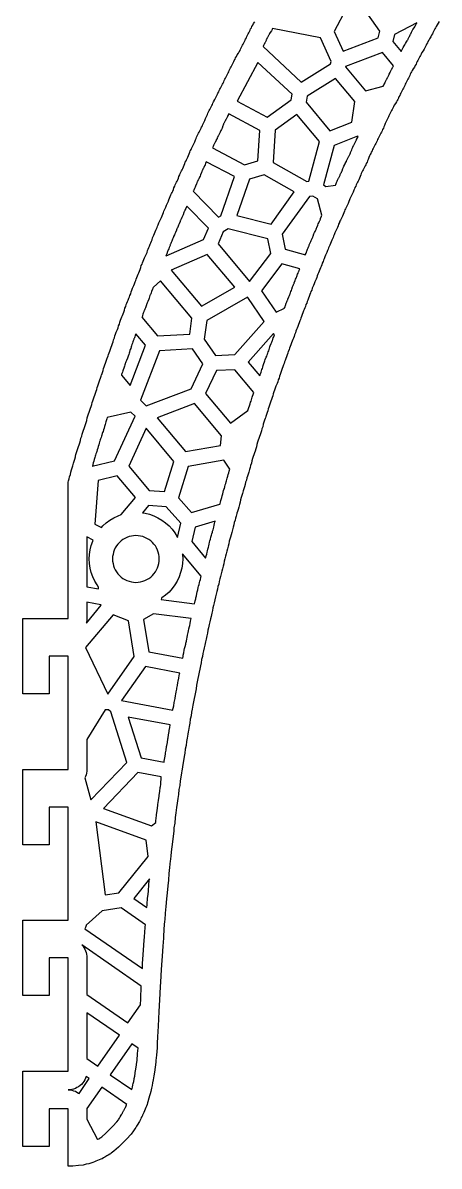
# Model space of a CAD drawing. Header units: millimetres. Extents: x -12 to 3175, y -37 to 611.
# Drawn here: x 1867.5 to 1977.9, y -15.2 to 288 of the extents above; entities that cross this region are included whole.
import ezdxf

# ---------------------------------------------------------------- set-up
doc = ezdxf.new("R2010")
doc.units = ezdxf.units.MM
doc.layers.add('default', color=7, linetype='Continuous')

msp = doc.modelspace()

# ---------------------------------------------------------------- linework, layer by layer
at = {"layer": 'default'}
for points in [[(1953.35, 291.86), (1950.06, 285.65), (1952.48, 280.41), (1961.81, 283.97), (1962.21, 285.76), (1957.51, 292.41), (1953.35, 291.86)], [(1977.93, 288.31), (1977.71, 287.91), (1977.38, 287.43), (1977.16, 287.02), (1976.96, 286.67), (1976.81, 286.33), (1976.62, 286), (1976.48, 285.7), (1976.47, 285.67), (1976.29, 285.33), (1976.14, 285), (1975.93, 284.65), (1975.71, 284.24), (1975.38, 283.76), (1975.16, 283.35), (1974.96, 283), (1974.81, 282.67), (1974.62, 282.33), (1974.47, 282), (1974.29, 281.67), (1974.14, 281.33), (1973.93, 280.98), (1973.71, 280.57), (1973.38, 280.09), (1973.16, 279.69), (1972.96, 279.34), (1972.81, 279), (1972.62, 278.67), (1972.47, 278.33), (1972.29, 278), (1972.14, 277.67), (1971.95, 277.33), (1971.8, 277), (1971.6, 276.65), (1971.38, 276.24), (1971.05, 275.76), (1970.82, 275.35), (1970.62, 275), (1970.47, 274.67), (1970.29, 274.33), (1970.14, 274), (1969.95, 273.67), (1969.81, 273.33), (1969.62, 273), (1969.47, 272.67), (1969.29, 272.33), (1969.14, 272), (1968.95, 271.67), (1968.81, 271.33), (1968.62, 271), (1968.47, 270.67), (1968.29, 270.33), (1968.14, 270), (1967.95, 269.67), (1967.81, 269.33), (1967.62, 269), (1967.47, 268.67), (1967.29, 268.33), (1967.17, 268.07), (1967.14, 268), (1966.95, 267.67), (1966.8, 267.33), (1966.6, 266.98), (1966.38, 266.57), (1966.05, 266.09), (1965.82, 265.69), (1965.62, 265.34), (1965.47, 265), (1965.29, 264.67), (1965.14, 264.33), (1964.95, 264), (1964.81, 263.67), (1964.62, 263.33), (1964.47, 263), (1964.29, 262.67), (1964.14, 262.33), (1963.95, 262), (1963.81, 261.65), (1963.62, 261.24), (1963.47, 260.76), (1963.29, 260.35), (1963.14, 260), (1962.95, 259.67), (1962.81, 259.33), (1962.62, 259), (1962.47, 258.67), (1962.29, 258.33), (1962.14, 258), (1961.95, 257.67), (1961.81, 257.33), (1961.62, 257), (1961.47, 256.67), (1961.29, 256.33), (1961.14, 256), (1960.95, 255.67), (1960.81, 255.33), (1960.62, 255), (1960.53, 254.8), (1960.47, 254.67), (1960.29, 254.33), (1960.14, 254), (1959.95, 253.67), (1959.81, 253.33), (1959.62, 253), (1959.47, 252.65), (1959.29, 252.24), (1959.14, 251.76), (1958.95, 251.35), (1958.81, 251), (1958.62, 250.67), (1958.47, 250.33), (1958.29, 250), (1958.14, 249.67), (1957.95, 249.33), (1957.81, 249), (1957.62, 248.67), (1957.47, 248.33), (1957.29, 248), (1957.14, 247.65), (1956.95, 247.24), (1956.81, 246.76), (1956.62, 246.35), (1956.47, 246), (1956.29, 245.67), (1956.14, 245.33), (1955.95, 245), (1955.81, 244.67), (1955.62, 244.33), (1955.47, 243.98), (1955.29, 243.57), (1955.14, 243.09), (1954.95, 242.69), (1954.81, 242.34), (1954.62, 242), (1954.47, 241.67), (1954.29, 241.33), (1954.27, 241.29), (1954.14, 240.98), (1953.95, 240.57), (1953.81, 240.09), (1953.62, 239.69), (1953.47, 239.34), (1953.29, 239), (1953.14, 238.67), (1952.95, 238.33), (1952.81, 237.98), (1952.62, 237.57), (1952.47, 237.09), (1952.29, 236.69), (1952.14, 236.34), (1951.95, 236), (1951.81, 235.67), (1951.62, 235.33), (1951.52, 235.1), (1951.47, 234.98), (1951.29, 234.57), (1951.14, 234.09), (1950.95, 233.69), (1950.81, 233.34), (1950.62, 233), (1950.47, 232.65), (1950.29, 232.24), (1950.14, 231.76), (1949.95, 231.35), (1949.81, 231), (1949.62, 230.66), (1949.47, 230.31), (1949.29, 229.91), (1949.14, 229.43), (1948.95, 229.02), (1948.81, 228.67), (1948.62, 228.33), (1948.47, 227.98), (1948.29, 227.57), (1948.14, 227.09), (1947.95, 226.68), (1947.81, 226.32), (1947.62, 225.91), (1947.47, 225.42), (1947.29, 225.02), (1947.14, 224.65), (1946.95, 224.24), (1946.81, 223.76), (1946.62, 223.35), (1946.47, 222.98), (1946.29, 222.58), (1946.14, 222.09), (1945.95, 221.68), (1945.81, 221.32), (1945.62, 220.91), (1945.47, 220.42), (1945.29, 220.02), (1945.14, 219.65), (1944.95, 219.24), (1944.81, 218.76), (1944.62, 218.35), (1944.47, 217.98), (1944.29, 217.58), (1944.14, 217.09), (1943.95, 216.68), (1943.81, 216.32), (1943.62, 215.91), (1943.48, 215.42), (1943.47, 215.41), (1943.29, 214.93), (1943.14, 214.43), (1942.95, 214.02), (1942.81, 213.65), (1942.62, 213.24), (1942.47, 212.76), (1942.29, 212.35), (1942.14, 211.98), (1941.95, 211.57), (1941.81, 211.07), (1941.62, 210.59), (1941.47, 210.09), (1941.29, 209.68), (1941.14, 209.32), (1940.95, 208.91), (1940.81, 208.41), (1940.62, 207.93), (1940.47, 207.43), (1940.29, 207.02), (1940.14, 206.65), (1939.95, 206.24), (1939.81, 205.74), (1939.62, 205.26), (1939.47, 204.76), (1939.29, 204.35), (1939.14, 203.98), (1938.95, 203.57), (1938.81, 203.07), (1938.62, 202.59), (1938.47, 202.09), (1938.29, 201.68), (1938.14, 201.32), (1937.95, 200.91), (1937.94, 200.86), (1937.81, 200.4), (1937.62, 199.93), (1937.47, 199.41), (1937.29, 198.93), (1937.14, 198.43), (1936.95, 198.02), (1936.81, 197.65), (1936.62, 197.24), (1936.47, 196.74), (1936.29, 196.26), (1936.14, 195.74), (1935.95, 195.26), (1935.81, 194.74), (1935.62, 194.26), (1935.47, 193.74), (1935.29, 193.26), (1935.14, 192.76), (1934.95, 192.35), (1934.95, 192.34), (1934.95, 192.34), (1934.81, 191.98), (1934.62, 191.57), (1934.47, 191.07), (1934.29, 190.59), (1934.14, 190.07), (1933.95, 189.59), (1933.81, 189.07), (1933.62, 188.59), (1933.47, 188.07), (1933.29, 187.59), (1933.14, 187.07), (1932.95, 186.59), (1932.81, 186.07), (1932.62, 185.59), (1932.47, 185.07), (1932.29, 184.59), (1932.14, 184.07), (1931.95, 183.59), (1931.85, 183.23), (1931.81, 183.07), (1931.62, 182.59), (1931.47, 182.05), (1931.29, 181.5), (1931.14, 180.83), (1930.95, 180.28), (1930.81, 179.74), (1930.62, 179.26), (1930.47, 178.74), (1930.29, 178.26), (1930.14, 177.74), (1929.95, 177.26), (1929.81, 176.72), (1929.62, 176.17), (1929.47, 175.5), (1929.29, 174.95), (1929.14, 174.41), (1928.95, 173.93), (1928.81, 173.41), (1928.62, 172.92), (1928.47, 172.39), (1928.29, 171.83), (1928.14, 171.17), (1927.95, 170.61), (1927.81, 170.06), (1927.62, 169.5), (1927.47, 168.83), (1927.29, 168.28), (1927.14, 167.74), (1926.95, 167.26), (1926.81, 166.72), (1926.62, 166.17), (1926.47, 165.5), (1926.29, 164.94), (1926.14, 164.39), (1925.95, 163.83), (1925.81, 163.17), (1925.62, 162.61), (1925.47, 162.06), (1925.29, 161.5), (1925.14, 160.81), (1924.95, 160.19), (1924.81, 159.5), (1924.62, 158.94), (1924.47, 158.39), (1924.32, 157.93), (1924.29, 157.83), (1924.14, 157.17), (1923.95, 156.61), (1923.81, 156.06), (1923.62, 155.5), (1923.47, 154.81), (1923.29, 154.18), (1923.14, 153.48), (1922.95, 152.85), (1922.81, 152.17), (1922.62, 151.61), (1922.47, 151.06), (1922.29, 150.5), (1922.14, 149.81), (1921.95, 149.18), (1921.81, 148.48), (1921.62, 147.85), (1921.47, 147.15), (1921.29, 146.52), (1921.14, 145.82), (1920.95, 145.18), (1920.81, 144.48), (1920.62, 143.85), (1920.47, 143.15), (1920.29, 142.52), (1920.14, 141.82), (1919.95, 141.18), (1919.81, 140.48), (1919.62, 139.85), (1919.47, 139.15), (1919.29, 138.52), (1919.14, 137.82), (1918.95, 137.18), (1918.81, 136.46), (1918.62, 135.76), (1918.47, 134.91), (1918.29, 134.2), (1918.14, 133.48), (1917.95, 132.85), (1917.81, 132.13), (1917.62, 131.43), (1917.47, 130.57), (1917.29, 129.87), (1917.14, 129.13), (1916.95, 128.43), (1916.81, 127.57), (1916.62, 126.87), (1916.47, 126.13), (1916.29, 125.42), (1916.14, 124.55), (1915.95, 123.78), (1915.81, 122.91), (1915.62, 122.2), (1915.47, 121.46), (1915.29, 120.76), (1915.14, 119.89), (1914.95, 119.11), (1914.81, 118.22), (1914.62, 117.44), (1914.47, 116.56), (1914.29, 115.78), (1914.14, 114.89), (1913.95, 114.11), (1913.81, 113.2), (1913.62, 112.35), (1913.47, 111.31), (1913.29, 110.46), (1913.14, 109.56), (1912.95, 108.77), (1912.81, 107.87), (1912.62, 107.02), (1912.47, 105.98), (1912.29, 105.13), (1912.14, 104.21), (1912, 103.57), (1911.95, 103.35), (1911.81, 102.29), (1911.62, 101.37), (1911.47, 100.3), (1911.4, 99.93), (1911.29, 99.37), (1911.14, 98.3), (1910.95, 97.37), (1910.81, 96.3), (1910.62, 95.37), (1910.47, 94.3), (1910.29, 93.37), (1910.14, 92.28), (1909.95, 91.28), (1909.81, 90.06), (1909.72, 89.57), (1909.62, 89.05), (1909.47, 87.95), (1909.29, 86.94), (1909.14, 85.7), (1908.95, 84.63), (1908.81, 83.37), (1908.62, 82.29), (1908.47, 81.02), (1908.29, 79.87), (1908.14, 78.44), (1907.95, 77.22), (1907.81, 75.76), (1907.62, 74.46), (1907.55, 73.67), (1907.47, 72.87), (1907.29, 71.57), (1907.14, 70.1), (1906.95, 68.79), (1906.81, 67.16), (1906.67, 66.1), (1906.62, 65.72), (1906.47, 63.93), (1906.29, 62.4), (1906.14, 60.59), (1905.95, 59.07), (1905.81, 57.24), (1905.62, 55.64), (1905.47, 53.65), (1905.29, 51.9), (1905.17, 50.11), (1905.14, 49.7), (1904.95, 47.73), (1904.82, 45.48), (1904.81, 45.22), (1904.62, 43.1), (1904.47, 40.5), (1904.29, 38.15), (1904.15, 35.41), (1904.14, 35.07), (1903.95, 32.35), (1903.81, 28.87), (1903.62, 25.8), (1903.47, 21.93), (1903.29, 19.09), (1903.2, 17.41), (1903.14, 16.18), (1902.95, 14.2), (1902.84, 12.79), (1902.81, 12.34), (1902.62, 11.03), (1902.47, 9.73), (1902.29, 8.73), (1902.14, 7.67), (1901.95, 6.89), (1901.81, 6.13), (1901.62, 5.43), (1901.47, 4.59), (1901.29, 3.96), (1901.14, 3.39), (1900.95, 2.83), (1900.81, 2.17), (1900.77, 2.06), (1900.77, 2.06), (1900.62, 1.61), (1900.47, 1.1), (1900.29, 0.68), (1900.14, 0.32), (1899.95, -0.09), (1899.81, -0.57), (1899.62, -0.98), (1899.47, -1.33), (1899.29, -1.67), (1899.25, -1.75), (1899.25, -1.75), (1899.14, -2), (1898.95, -2.33), (1898.81, -2.67), (1898.62, -3), (1898.47, -3.34), (1898.27, -3.69), (1898.05, -4.09), (1897.71, -4.58), (1897.49, -4.99), (1897.25, -5.37), (1896.92, -5.88), (1896.23, -6.72), (1895.05, -8.04), (1892.95, -10.15), (1891.69, -11.26), (1891, -11.8), (1890.8, -11.92), (1890.57, -12.05), (1890.2, -12.28), (1889.79, -12.5), (1889.3, -12.83), (1888.9, -13.05), (1888.55, -13.26), (1888.19, -13.41), (1887.79, -13.59), (1887.3, -13.74), (1886.9, -13.93), (1886.53, -14.07), (1886.12, -14.26), (1885.6, -14.41), (1885.04, -14.59), (1884.32, -14.74), (1883.52, -14.93), (1882.33, -15.07), (1880.76, -15.22), (1879.55, -15.22), (1879.55, -3.33), (1879.55, 0), (1874.55, 0), (1874.55, -2.1), (1874.55, -3.2), (1874.55, -9.66), (1874.55, -10), (1874.28, -10), (1869.19, -10), (1867.55, -10), (1867.55, 0), (1867.55, 0.67), (1867.55, 4.97), (1867.55, 10), (1874.55, 10), (1879.55, 10), (1879.55, 11.9), (1879.55, 16.76), (1879.55, 28.93), (1879.55, 33.79), (1879.55, 40), (1874.55, 40), (1874.55, 37.26), (1874.55, 32.39), (1874.55, 30), (1868.35, 30), (1867.55, 30), (1867.55, 40), (1867.55, 42.91), (1867.55, 50), (1872.12, 50), (1874.55, 50), (1876.15, 50), (1879.55, 50), (1879.55, 75.34), (1879.55, 79.5), (1879.55, 80), (1874.55, 80), (1874.55, 79.01), (1874.55, 72.73), (1874.55, 70), (1873.56, 70), (1867.55, 70)], [(1867.55, 70), (1867.55, 73.16), (1867.55, 80), (1867.55, 80.35), (1867.55, 86.01), (1867.55, 90), (1874.55, 90), (1879.23, 90), (1879.55, 90), (1879.55, 97.43), (1879.55, 106.79), (1879.55, 110.86), (1879.55, 120), (1874.55, 120), (1874.55, 111.79), (1874.55, 110), (1867.55, 110), (1867.55, 110.53), (1867.55, 119.91), (1867.55, 120), (1867.55, 130), (1867.74, 130), (1874.55, 130), (1879.55, 130), (1879.55, 135.27), (1879.55, 139.34), (1879.55, 150.81), (1879.55, 154.89), (1879.55, 166.17), (1879.62, 166.5), (1879.81, 167.06), (1879.95, 167.61), (1880.14, 168.17), (1880.29, 168.83), (1880.47, 169.39), (1880.62, 169.94), (1880.81, 170.5), (1880.95, 171.17), (1881.14, 171.72), (1881.29, 172.28), (1881.47, 172.83), (1881.51, 173.01), (1881.51, 173.01), (1881.62, 173.5), (1881.81, 174.05), (1881.95, 174.59), (1882.14, 175.07), (1882.29, 175.59), (1882.47, 176.08), (1882.62, 176.61), (1882.81, 177.17), (1882.95, 177.83), (1883.14, 178.39), (1883.29, 178.92), (1883.47, 179.41), (1883.62, 179.93), (1883.81, 180.41), (1883.95, 180.93), (1884.14, 181.41), (1884.29, 181.95), (1884.3, 181.99), (1884.3, 181.99), (1884.47, 182.5), (1884.62, 183.17), (1884.81, 183.72), (1884.95, 184.26), (1885.14, 184.74), (1885.29, 185.26), (1885.47, 185.74), (1885.62, 186.26), (1885.81, 186.74), (1885.95, 187.26), (1886.14, 187.74), (1886.29, 188.26), (1886.47, 188.74), (1886.62, 189.26), (1886.81, 189.74), (1886.95, 190.26), (1887.14, 190.74), (1887.29, 191.26), (1887.47, 191.74), (1887.62, 192.26), (1887.81, 192.74), (1887.95, 193.26), (1888.14, 193.74), (1888.29, 194.26), (1888.42, 194.6), (1888.47, 194.74), (1888.62, 195.26), (1888.81, 195.74), (1888.95, 196.26), (1889.14, 196.74), (1889.29, 197.26), (1889.47, 197.74), (1889.62, 198.26), (1889.81, 198.74), (1889.9, 199.06), (1889.9, 199.06), (1889.95, 199.24), (1890.14, 199.65), (1890.29, 200.02), (1890.47, 200.43), (1890.62, 200.93), (1890.81, 201.41), (1890.95, 201.93), (1891.14, 202.41), (1891.29, 202.93), (1891.47, 203.41), (1891.62, 203.93), (1891.81, 204.41), (1891.95, 204.93), (1892.14, 205.4), (1892.29, 205.91), (1892.47, 206.32), (1892.62, 206.68), (1892.81, 207.09), (1892.95, 207.6), (1893.14, 208.07), (1893.29, 208.59), (1893.47, 209.07), (1893.62, 209.57), (1893.8, 209.98), (1893.8, 209.98), (1893.81, 209.98), (1893.95, 210.35), (1894.14, 210.76), (1894.29, 211.26), (1894.47, 211.74), (1894.62, 212.26), (1894.81, 212.74), (1894.95, 213.24), (1895.14, 213.65), (1895.29, 214.02), (1895.47, 214.42), (1895.62, 214.91), (1895.81, 215.32), (1895.95, 215.68), (1896.14, 216.09), (1896.29, 216.59), (1896.47, 217.07), (1896.62, 217.57), (1896.81, 217.98), (1896.95, 218.35), (1897.14, 218.76), (1897.29, 219.24), (1897.47, 219.65), (1897.62, 220.02), (1897.81, 220.42), (1897.95, 220.91), (1898.14, 221.32), (1898.29, 221.68), (1898.47, 222.09), (1898.62, 222.59), (1898.81, 223.07), (1898.95, 223.57), (1899.14, 223.98), (1899.29, 224.35), (1899.47, 224.76), (1899.62, 225.24), (1899.81, 225.65), (1899.95, 226), (1900.14, 226.34), (1900.29, 226.69), (1900.47, 227.09), (1900.62, 227.58), (1900.81, 227.98), (1900.95, 228.35), (1901.14, 228.76), (1901.29, 229.24), (1901.47, 229.65), (1901.62, 230.02), (1901.81, 230.42), (1901.95, 230.91), (1902.14, 231.32), (1902.29, 231.68), (1902.47, 232.09), (1902.62, 232.57), (1902.81, 232.98), (1902.95, 233.33), (1903.14, 233.67), (1903.29, 234.02), (1903.47, 234.43), (1903.62, 234.91), (1903.81, 235.31), (1903.95, 235.66), (1904.14, 236), (1904.29, 236.35), (1904.47, 236.76), (1904.62, 237.24), (1904.81, 237.65), (1904.95, 238), (1905.14, 238.34), (1905.29, 238.69), (1905.47, 239.09), (1905.62, 239.57), (1905.81, 239.98), (1905.95, 240.33), (1906.14, 240.67), (1906.16, 240.73), (1906.29, 241.02), (1906.47, 241.43), (1906.62, 241.91), (1906.81, 242.31), (1906.95, 242.66), (1907.14, 243), (1907.29, 243.35), (1907.47, 243.76), (1907.62, 244.24), (1907.81, 244.65), (1907.95, 245), (1908.14, 245.33), (1908.14, 245.33), (1908.14, 245.33), (1908.29, 245.67), (1908.47, 246), (1908.62, 246.35), (1908.81, 246.76), (1908.95, 247.24), (1909.14, 247.65), (1909.29, 248), (1909.47, 248.33), (1909.62, 248.67), (1909.81, 249), (1909.95, 249.35), (1910.14, 249.76), (1910.29, 250.24), (1910.47, 250.65), (1910.62, 251), (1910.81, 251.33), (1910.95, 251.67), (1911.14, 252), (1911.29, 252.35), (1911.47, 252.76), (1911.62, 253.24), (1911.81, 253.65), (1911.95, 254), (1912.01, 254.09), (1912.01, 254.09), (1912.14, 254.33), (1912.29, 254.67), (1912.47, 255), (1912.62, 255.33), (1912.81, 255.67), (1912.95, 256.02), (1913.14, 256.43), (1913.29, 256.91), (1913.47, 257.31), (1913.62, 257.66), (1913.81, 258), (1913.95, 258.33), (1914.14, 258.67), (1914.29, 259), (1914.47, 259.33), (1914.62, 259.67), (1914.81, 260), (1914.95, 260.33), (1915.14, 260.67), (1915.29, 261), (1915.47, 261.34), (1915.62, 261.69), (1915.81, 262.09), (1915.95, 262.57), (1916.14, 262.98), (1916.29, 263.33), (1916.47, 263.67), (1916.62, 264), (1916.81, 264.33), (1916.95, 264.67), (1917.14, 265), (1917.29, 265.33), (1917.47, 265.67), (1917.62, 266), (1917.81, 266.33), (1917.95, 266.67), (1918.14, 267), (1918.25, 267.26), (1918.25, 267.26), (1918.29, 267.33), (1918.47, 267.67), (1918.62, 268), (1918.81, 268.33), (1918.95, 268.67), (1919.14, 269), (1919.29, 269.33), (1919.47, 269.67), (1919.62, 270), (1919.81, 270.33), (1919.95, 270.67), (1920.14, 271), (1920.29, 271.33), (1920.47, 271.67), (1920.62, 272), (1920.81, 272.33), (1920.95, 272.67), (1921.14, 273), (1921.29, 273.33), (1921.47, 273.67), (1921.62, 274), (1921.81, 274.33), (1921.95, 274.67), (1922.14, 275), (1922.29, 275.33), (1922.47, 275.67), (1922.62, 276), (1922.81, 276.33), (1922.95, 276.67), (1923.14, 277), (1923.29, 277.33), (1923.47, 277.67), (1923.62, 278), (1923.81, 278.33), (1923.96, 278.67), (1924.16, 279.02), (1924.38, 279.43), (1924.71, 279.91), (1924.93, 280.31), (1925.14, 280.66), (1925.29, 281), (1925.47, 281.33), (1925.62, 281.67), (1925.81, 282), (1925.95, 282.33), (1926.14, 282.67), (1926.29, 283), (1926.39, 283.18), (1926.47, 283.33), (1926.62, 283.67), (1926.81, 284), (1926.95, 284.33), (1927.14, 284.67), (1927.29, 285), (1927.47, 285.33), (1927.62, 285.67), (1927.81, 286), (1927.95, 286.33), (1928.14, 286.67), (1928.29, 287), (1928.49, 287.35), (1928.71, 287.76), (1929.05, 288.24)], [(1933.44, 285.85), (1933.16, 285.4), (1932.98, 285.13), (1932.88, 284.96), (1932.83, 284.86), (1932.75, 284.72), (1932.7, 284.61), (1932.51, 284.24), (1932.43, 284.1), (1932.37, 283.96), (1932.18, 283.58), (1932.1, 283.43), (1932.04, 283.3), (1931.85, 282.91), (1931.77, 282.77), (1931.7, 282.63), (1931.51, 282.24), (1931.43, 282.1), (1931.37, 281.96), (1931.23, 281.68), (1941.32, 272.24), (1949.14, 277.09), (1949.32, 277.71), (1946.44, 283.95), (1933.76, 286.43), (1933.63, 286.2), (1933.44, 285.85)], [(1968.33, 281.24), (1968.4, 281.39), (1968.62, 281.83), (1968.8, 282.13), (1968.99, 282.48), (1969.27, 282.94), (1969.45, 283.2), (1969.54, 283.37), (1969.6, 283.47), (1969.68, 283.61), (1969.73, 283.72), (1969.91, 284.09), (1969.99, 284.23), (1970.05, 284.37), (1970.25, 284.76), (1970.33, 284.91), (1970.4, 285.06), (1970.62, 285.5), (1970.8, 285.8), (1970.99, 286.15), (1971.27, 286.6), (1971.45, 286.87), (1971.54, 287.04), (1971.6, 287.14), (1971.68, 287.28), (1971.73, 287.39), (1971.91, 287.76), (1971.99, 287.9), (1972.01, 287.94), (1966.1, 284.84), (1965.69, 283.01), (1967.89, 280.38), (1967.91, 280.42), (1967.99, 280.57), (1968.05, 280.7), (1968.25, 281.09), (1968.33, 281.24)], [(1963.33, 271.57), (1963.39, 271.7), (1963.58, 272.09), (1963.66, 272.23), (1963.72, 272.37), (1963.91, 272.76), (1963.99, 272.9), (1964.05, 273.04), (1964.25, 273.42), (1964.33, 273.57), (1964.39, 273.7), (1964.58, 274.09), (1964.66, 274.23), (1964.72, 274.37), (1964.91, 274.76), (1964.99, 274.9), (1965.05, 275.04), (1965.25, 275.42), (1965.33, 275.57), (1965.39, 275.7), (1965.58, 276.09), (1965.66, 276.23), (1965.72, 276.37), (1965.84, 276.6), (1962.9, 280.11), (1953.1, 276.37), (1953.07, 276.28), (1958.38, 269.93), (1963.11, 271.15), (1963.25, 271.42), (1963.33, 271.57)], [(1938.93, 269.01), (1929.86, 277.48), (1924.38, 267.18), (1932.32, 262.96), (1938.67, 267.5), (1938.93, 269.01)], [(1942.9, 268.51), (1942.63, 266.94), (1948.99, 259.34), (1954.74, 261.63), (1955.55, 267.08), (1950.44, 273.19), (1942.9, 268.51)], [(1922.04, 263.63), (1921.85, 263.24), (1921.77, 263.1), (1921.7, 262.96), (1921.51, 262.58), (1921.43, 262.43), (1921.37, 262.3), (1921.18, 261.91), (1921.1, 261.77), (1921.04, 261.63), (1920.85, 261.26), (1920.79, 261.14), (1920.74, 261.03), (1920.69, 260.91), (1920.64, 260.8), (1920.58, 260.62), (1920.36, 260.02), (1920.2, 259.67), (1920.07, 259.38), (1919.85, 258.93), (1919.77, 258.77), (1919.7, 258.63), (1919.51, 258.24), (1919.43, 258.1), (1919.37, 257.96), (1919.18, 257.58), (1919.1, 257.43), (1919.04, 257.3), (1918.85, 256.91), (1918.77, 256.77), (1918.7, 256.63), (1918.51, 256.24), (1918.43, 256.1), (1918.37, 255.96), (1918.19, 255.59), (1918.12, 255.48), (1918.07, 255.36), (1918.02, 255.24), (1917.97, 255.13), (1917.92, 254.95), (1917.85, 254.79), (1926.34, 250.28), (1929.9, 251.34), (1930.4, 259.45), (1922.14, 263.84), (1922.1, 263.77), (1922.04, 263.63)], [(1934.41, 259.54), (1933.88, 250.95), (1942.84, 245.88), (1943.35, 245.94), (1946.19, 256.46), (1940.17, 263.65), (1934.41, 259.54)], [(1950.89, 245.99), (1951.02, 246.28), (1951.24, 246.74), (1951.32, 246.89), (1951.39, 247.04), (1951.58, 247.42), (1951.66, 247.57), (1951.72, 247.7), (1951.91, 248.08), (1951.97, 248.19), (1952.02, 248.31), (1952.07, 248.43), (1952.12, 248.54), (1952.18, 248.71), (1952.4, 249.31), (1952.56, 249.66), (1952.68, 249.95), (1952.91, 250.41), (1952.99, 250.56), (1953.05, 250.7), (1953.25, 251.09), (1953.33, 251.23), (1953.39, 251.37), (1953.58, 251.76), (1953.66, 251.9), (1953.72, 252.04), (1953.91, 252.42), (1953.99, 252.57), (1954.05, 252.7), (1954.24, 253.08), (1954.3, 253.19), (1954.35, 253.31), (1954.4, 253.43), (1954.45, 253.54), (1954.51, 253.71), (1954.74, 254.31), (1954.89, 254.66), (1955.02, 254.95), (1955.24, 255.41), (1955.32, 255.56), (1955.39, 255.7), (1955.58, 256.09), (1955.66, 256.23), (1955.72, 256.37), (1955.91, 256.76), (1955.99, 256.9), (1956.05, 257.04), (1956.25, 257.42), (1956.33, 257.57), (1956.39, 257.7), (1956.44, 257.8), (1956.26, 257.93), (1950.06, 255.45), (1947.24, 245.01), (1947.9, 244.6), (1950.46, 244.89), (1950.51, 245.05), (1950.74, 245.65), (1950.89, 245.99)], [(1915.44, 249.44), (1915.37, 249.3), (1915.19, 248.92), (1915.12, 248.81), (1915.07, 248.69), (1915.02, 248.57), (1914.97, 248.46), (1914.92, 248.29), (1914.69, 247.69), (1914.53, 247.34), (1914.41, 247.05), (1914.19, 246.59), (1914.1, 246.44), (1914.04, 246.3), (1913.85, 245.92), (1913.79, 245.81), (1913.74, 245.69), (1913.69, 245.57), (1913.64, 245.46), (1913.58, 245.29), (1913.36, 244.69), (1913.2, 244.34), (1913.07, 244.05), (1912.85, 243.59), (1912.77, 243.44), (1912.72, 243.33), (1919.46, 236.47), (1920.07, 236.82), (1923.68, 247.17), (1916.19, 251.14), (1916.02, 250.69), (1915.86, 250.34), (1915.74, 250.05), (1915.52, 249.59), (1915.44, 249.44)], [(1931.57, 247.67), (1927.68, 246.5), (1924.32, 236.87), (1933.36, 234.61), (1939.5, 243.18), (1931.57, 247.67)], [(1942.84, 227.38), (1943.07, 227.97), (1943.21, 228.29), (1943.32, 228.56), (1943.4, 228.75), (1943.45, 228.86), (1943.51, 229.05), (1943.74, 229.65), (1943.89, 229.99), (1944.02, 230.28), (1944.23, 230.73), (1944.3, 230.85), (1944.35, 230.97), (1944.4, 231.09), (1944.45, 231.2), (1944.51, 231.38), (1944.74, 231.98), (1944.89, 232.33), (1945.02, 232.62), (1945.23, 233.06), (1945.3, 233.18), (1945.35, 233.31), (1945.4, 233.43), (1945.45, 233.54), (1945.51, 233.71), (1945.74, 234.31), (1945.89, 234.66), (1946.02, 234.95), (1946.23, 235.39), (1946.3, 235.51), (1946.35, 235.64), (1946.4, 235.76), (1946.45, 235.87), (1946.51, 236.05), (1946.74, 236.65), (1946.87, 236.95), (1945.7, 241.25), (1944.45, 242.03), (1943.53, 241.93), (1936.33, 231.88), (1937.13, 227.93), (1942.47, 226.45), (1942.54, 226.62), (1942.65, 226.89), (1942.73, 227.08), (1942.79, 227.2), (1942.84, 227.38)], [(1910.41, 238.03), (1910.36, 237.91), (1910.3, 237.8), (1910.25, 237.62), (1910.02, 237.02), (1909.86, 236.67), (1909.74, 236.38), (1909.53, 235.94), (1909.46, 235.82), (1909.41, 235.69), (1909.36, 235.57), (1909.3, 235.46), (1909.25, 235.29), (1909.02, 234.69), (1908.86, 234.34), (1908.74, 234.05), (1908.53, 233.61), (1908.46, 233.49), (1908.41, 233.36), (1908.36, 233.24), (1908.3, 233.13), (1908.25, 232.95), (1908.02, 232.35), (1907.86, 232.01), (1907.74, 231.72), (1907.53, 231.27), (1907.46, 231.15), (1907.41, 231.03), (1907.36, 230.91), (1907.3, 230.8), (1907.25, 230.62), (1907.03, 230.03), (1906.88, 229.71), (1906.77, 229.44), (1906.69, 229.25), (1906.64, 229.14), (1906.58, 228.95), (1906.36, 228.36), (1906.22, 228.05), (1906.11, 227.77), (1906.03, 227.59), (1905.97, 227.47), (1905.92, 227.29), (1905.69, 226.7), (1905.55, 226.38), (1905.5, 226.26), (1905.55, 226.18), (1915.47, 230.52), (1916.75, 233.51), (1911.02, 239.35), (1910.86, 239.01), (1910.74, 238.72), (1910.53, 238.27), (1910.46, 238.15), (1910.41, 238.03)], [(1920.7, 232.56), (1919.32, 229.35), (1927.69, 219.35), (1933.28, 226.81), (1932.49, 230.7), (1922.02, 233.33), (1920.7, 232.56)], [(1923.73, 217.84), (1916.43, 226.57), (1906.89, 222.39), (1914.91, 212.81), (1923.73, 217.84)], [(1937.54, 213.95), (1937.65, 214.23), (1937.73, 214.41), (1937.79, 214.53), (1937.84, 214.71), (1938.07, 215.3), (1938.21, 215.62), (1938.32, 215.89), (1938.39, 216.07), (1938.44, 216.17), (1938.49, 216.35), (1938.62, 216.73), (1938.74, 217.02), (1938.83, 217.33), (1939.06, 217.96), (1939.21, 218.28), (1939.32, 218.56), (1939.4, 218.75), (1939.45, 218.86), (1939.51, 219.05), (1939.73, 219.64), (1939.87, 219.95), (1939.99, 220.23), (1940.07, 220.41), (1940.12, 220.53), (1940.17, 220.71), (1940.4, 221.3), (1940.54, 221.62), (1940.65, 221.89), (1940.73, 222.08), (1940.79, 222.2), (1940.84, 222.38), (1940.97, 222.72), (1936.2, 224.04), (1930.85, 216.9), (1934.75, 211.23), (1936.91, 212.27), (1936.96, 212.4), (1937.07, 212.69), (1937.16, 213), (1937.39, 213.62), (1937.54, 213.95)], [(1901.97, 217.47), (1901.92, 217.29), (1901.69, 216.7), (1901.55, 216.38), (1901.44, 216.11), (1901.36, 215.93), (1901.32, 215.83), (1901.26, 215.65), (1901.14, 215.27), (1901.02, 214.98), (1900.93, 214.67), (1900.7, 214.04), (1900.55, 213.72), (1900.44, 213.44), (1900.36, 213.25), (1900.31, 213.14), (1900.25, 212.95), (1900.03, 212.36), (1899.88, 212.05), (1899.77, 211.77), (1899.7, 211.6), (1899.65, 211.49), (1899.6, 211.31), (1899.47, 210.94), (1899.37, 210.67), (1899.28, 210.36), (1899.14, 209.95), (1899.11, 209.87), (1903.25, 204.93), (1911.81, 205.44), (1912.35, 209.63), (1904.08, 219.51), (1902.16, 217.9), (1902.11, 217.77), (1902.03, 217.59), (1901.97, 217.47)], [(1916.3, 209), (1915.66, 204.04), (1918.61, 199.76), (1923.73, 199.99), (1931.56, 208.8), (1927.19, 215.16), (1927.13, 215.17), (1916.3, 209)], [(1896.98, 204.16), (1896.93, 203.98), (1896.8, 203.61), (1896.7, 203.33), (1896.61, 203.03), (1896.47, 202.62), (1896.37, 202.34), (1896.28, 202.03), (1896.14, 201.62), (1896.03, 201.34), (1895.94, 201.03), (1895.81, 200.62), (1895.7, 200.34), (1895.61, 200.03), (1895.47, 199.61), (1895.36, 199.32), (1895.26, 199), (1895.03, 198.38), (1894.89, 198.05), (1894.77, 197.78), (1894.7, 197.6), (1894.65, 197.49), (1894.6, 197.31), (1894.47, 196.94), (1894.37, 196.67), (1894.28, 196.36), (1894.14, 195.95), (1894.03, 195.67), (1893.94, 195.36), (1893.81, 194.95), (1893.7, 194.67), (1893.67, 194.56), (1895.97, 191.81), (1900.07, 202.49), (1897.54, 205.51), (1897.36, 205.04), (1897.22, 204.72), (1897.11, 204.44), (1897.03, 204.26), (1896.98, 204.16)], [(1930.73, 195.33), (1930.81, 195.64), (1930.95, 196.05), (1931.06, 196.33), (1931.15, 196.64), (1931.28, 197.05), (1931.39, 197.33), (1931.48, 197.64), (1931.62, 198.05), (1931.73, 198.35), (1931.83, 198.66), (1932.06, 199.29), (1932.21, 199.61), (1932.32, 199.89), (1932.39, 200.07), (1932.44, 200.17), (1932.49, 200.35), (1932.62, 200.72), (1932.73, 201), (1932.82, 201.31), (1932.95, 201.72), (1933.07, 202.02), (1933.16, 202.33), (1933.39, 202.96), (1933.54, 203.28), (1933.65, 203.56), (1933.73, 203.74), (1933.77, 203.84), (1933.83, 204.02), (1933.96, 204.4), (1934.07, 204.69), (1934.16, 205), (1934.26, 205.26), (1934.02, 205.55), (1927.31, 197.99), (1930.36, 194.33), (1930.39, 194.4), (1930.44, 194.51), (1930.49, 194.69), (1930.62, 195.06), (1930.73, 195.33)], [(1903.77, 200.95), (1898.74, 187.86), (1900.21, 186.42), (1912.2, 190.94), (1915.29, 197.52), (1912.57, 201.48), (1903.77, 200.95)], [(1927.48, 185.97), (1927.62, 186.38), (1927.73, 186.66), (1927.81, 186.97), (1927.95, 187.38), (1928.06, 187.66), (1928.15, 187.97), (1928.28, 188.38), (1928.39, 188.66), (1928.48, 188.97), (1928.62, 189.38), (1928.73, 189.66), (1928.81, 189.96), (1923.77, 195.98), (1918.88, 195.77), (1916.02, 189.66), (1922.6, 181.8), (1927.2, 185.13), (1927.28, 185.38), (1927.39, 185.66), (1927.48, 185.97)], [(1913.04, 186.98), (1903.13, 183.25), (1910.64, 174.27), (1919.93, 175.86), (1920.19, 178.45), (1913.04, 186.98)], [(1889.45, 181.83), (1889.35, 181.41), (1889.22, 180.92), (1889.07, 180.48), (1888.96, 180.07), (1888.81, 179.63), (1888.7, 179.34), (1888.61, 179.03), (1888.47, 178.62), (1888.37, 178.34), (1888.28, 178.03), (1888.14, 177.63), (1888.04, 177.36), (1887.96, 177.05), (1887.88, 176.81), (1887.78, 176.5), (1887.69, 176.08), (1887.55, 175.59), (1887.4, 175.15), (1887.29, 174.74), (1887.14, 174.3), (1887.03, 174.01), (1886.94, 173.69), (1886.81, 173.29), (1886.71, 173.03), (1886.62, 172.71), (1886.55, 172.47), (1886.45, 172.16), (1886.35, 171.75), (1886.22, 171.26), (1886.08, 170.84), (1885.97, 170.42), (1885.95, 170.38), (1891.85, 171.81), (1897.29, 183.69), (1896.2, 184.74), (1889.92, 183.29), (1889.81, 182.96), (1889.71, 182.69), (1889.62, 182.38), (1889.55, 182.14), (1889.45, 181.83)], [(1895.61, 170.42), (1901, 163.98), (1905.11, 163.65), (1907.61, 171.66), (1900.22, 180.49), (1895.61, 170.42)], [(1919.87, 160.51), (1919.97, 160.82), (1920.07, 161.25), (1920.16, 161.6), (1920.29, 162.05), (1920.4, 162.56), (1920.54, 163.07), (1920.68, 163.49), (1920.79, 163.91), (1920.87, 164.18), (1920.98, 164.5), (1921.07, 164.92), (1921.21, 165.41), (1921.35, 165.83), (1921.46, 166.24), (1921.54, 166.52), (1921.65, 166.83), (1921.74, 167.25), (1921.88, 167.75), (1922.02, 168.18), (1922.14, 168.6), (1922.28, 169.03), (1922.38, 169.3), (1922.47, 169.6), (1920.85, 171.96), (1911.39, 170.34), (1908.79, 162.01), (1912.26, 158.13), (1919.79, 160.29), (1919.83, 160.37), (1919.87, 160.51)], [(1891.68, 156.72), (1892.78, 157.24), (1893.62, 157.54), (1897.4, 162.05), (1892.53, 167.86), (1887.51, 166.64), (1886.67, 155.03), (1888.39, 154.15), (1888.76, 154.56), (1889.66, 155.37), (1890.64, 156.1), (1891.68, 156.72)], [(1903.37, 156.72), (1904.42, 156.1), (1905.39, 155.37), (1906.3, 154.56), (1907.11, 153.65), (1907.84, 152.68), (1908.46, 151.63), (1908.51, 151.52), (1909.42, 155.31), (1905.58, 159.6), (1900.87, 159.97), (1899.26, 158.05), (1899.95, 157.95), (1901.13, 157.65), (1902.27, 157.24), (1903.37, 156.72)], [(1916.4, 147.55), (1916.49, 147.92), (1916.62, 148.37), (1916.73, 148.89), (1916.82, 149.26), (1916.95, 149.7), (1917.06, 150.22), (1917.16, 150.59), (1917.29, 151.05), (1917.4, 151.56), (1917.54, 152.07), (1917.68, 152.49), (1917.79, 152.91), (1917.87, 153.18), (1917.97, 153.49), (1918.07, 153.91), (1918.16, 154.26), (1918.29, 154.71), (1918.4, 155.22), (1918.49, 155.59), (1918.54, 155.77), (1913.28, 154.26), (1912.36, 150.4), (1916.02, 146.03), (1916.06, 146.22), (1916.15, 146.59), (1916.29, 147.04), (1916.4, 147.55)], [(1885.66, 142.19), (1885.37, 143.37), (1885.19, 144.57), (1885.13, 145.79), (1885.19, 147), (1885.37, 148.21), (1885.66, 149.39), (1886.07, 150.53), (1886.19, 150.78), (1884.55, 151.62), (1884.55, 138.41), (1887.59, 137.85), (1887.63, 138.34), (1887.22, 138.9), (1886.59, 139.94), (1886.07, 141.04), (1885.66, 142.19)], [(1903.46, 147.59), (1903.26, 148.16), (1903, 148.71), (1902.68, 149.23), (1902.32, 149.72), (1901.91, 150.17), (1901.46, 150.58), (1900.97, 150.94), (1900.45, 151.26), (1899.9, 151.52), (1899.33, 151.72), (1898.74, 151.87), (1898.14, 151.96), (1897.53, 151.99), (1896.92, 151.96), (1896.32, 151.87), (1895.73, 151.72), (1895.15, 151.52), (1894.6, 151.26), (1894.08, 150.94), (1893.59, 150.58), (1893.14, 150.17), (1892.73, 149.72), (1892.37, 149.23), (1892.06, 148.71), (1891.8, 148.16), (1891.59, 147.59), (1891.45, 147), (1891.36, 146.4), (1891.33, 145.79), (1891.36, 145.18), (1891.45, 144.58), (1891.59, 143.99), (1891.8, 143.42), (1892.06, 142.87), (1892.37, 142.34), (1892.73, 141.85), (1893.14, 141.4), (1893.59, 141), (1894.08, 140.63), (1894.6, 140.32), (1895.15, 140.06), (1895.73, 139.86), (1896.32, 139.71), (1896.92, 139.62), (1897.53, 139.59), (1898.14, 139.62), (1898.74, 139.71), (1899.33, 139.86), (1899.9, 140.06), (1900.45, 140.32), (1900.97, 140.63), (1901.46, 141), (1901.91, 141.4), (1902.32, 141.85), (1902.68, 142.34), (1903, 142.87), (1903.26, 143.42), (1903.46, 143.99), (1903.61, 144.58), (1903.7, 145.18), (1903.73, 145.79), (1903.7, 146.4), (1903.61, 147), (1903.46, 147.59)], [(1908.46, 139.94), (1907.84, 138.9), (1907.11, 137.92), (1906.3, 137.02), (1905.39, 136.2), (1904.42, 135.48), (1904.3, 135.41), (1904.22, 135.01), (1913.06, 133.88), (1913.15, 134.24), (1913.28, 134.69), (1913.39, 135.22), (1913.45, 135.47), (1913.58, 135.97), (1913.69, 136.62), (1913.78, 137.03), (1913.94, 137.6), (1914.06, 138.19), (1914.15, 138.58), (1914.29, 139.03), (1914.4, 139.55), (1914.49, 139.92), (1914.62, 140.37), (1914.73, 140.89), (1914.82, 141.23), (1909.84, 147.18), (1909.87, 147), (1909.93, 145.79), (1909.87, 144.57), (1909.69, 143.37), (1909.39, 142.19), (1908.98, 141.04), (1908.46, 139.94)], [(1888.33, 133.5), (1888.21, 133.66), (1884.55, 134.34), (1884.55, 130), (1884.52, 129.51), (1884.45, 129.02), (1884.39, 128.8), (1888.33, 133.5)], [(1891.45, 130.99), (1884.2, 122.34), (1890.08, 109.98), (1897.07, 119.91), (1895.55, 129.36), (1891.45, 130.99)], [(1910.36, 121.6), (1910.45, 122.02), (1910.6, 122.59), (1910.72, 123.19), (1910.78, 123.46), (1910.91, 123.96), (1911.03, 124.62), (1911.09, 124.94), (1911.24, 125.56), (1911.36, 126.27), (1911.45, 126.69), (1911.6, 127.26), (1911.72, 127.86), (1911.78, 128.13), (1911.92, 128.64), (1912.03, 129.29), (1912.12, 129.69), (1912.19, 129.96), (1902.2, 131.24), (1899.54, 129.74), (1900.93, 121.14), (1909.94, 119.46), (1910.02, 119.94), (1910.09, 120.27), (1910.24, 120.89), (1910.36, 121.6)], [(1907.55, 106.87), (1907.67, 107.73), (1907.73, 108.08), (1907.89, 108.81), (1908.02, 109.59), (1908.09, 109.92), (1908.23, 110.54), (1908.35, 111.27), (1908.4, 111.52), (1908.55, 112.2), (1908.67, 113.06), (1908.73, 113.41), (1908.89, 114.14), (1909.02, 114.92), (1909.09, 115.26), (1909.16, 115.54), (1900.07, 117.23), (1893.74, 108.23), (1907.32, 105.71), (1907.35, 105.92), (1907.4, 106.18), (1907.55, 106.87)], [(1884.17, 88.09), (1883.99, 87.71), (1885.55, 81.92), (1895.08, 91.82), (1890.88, 105.26), (1890.25, 105.8), (1889.41, 105.8), (1889.35, 105.77), (1884.55, 97.93), (1884.55, 90), (1884.52, 89.51), (1884.45, 89.02), (1884.33, 88.55), (1884.17, 88.09)], [(1905.33, 94.04), (1905.38, 94.34), (1905.54, 95.13), (1905.67, 96.06), (1905.72, 96.34), (1905.87, 97.13), (1906, 98.06), (1906.05, 98.34), (1906.21, 99.13), (1906.33, 100.06), (1906.38, 100.34), (1906.54, 101.13), (1906.63, 101.77), (1895.51, 103.83), (1898.89, 93.04), (1904.99, 91.91), (1905.04, 92.18), (1905.2, 93.07), (1905.33, 94.04)], [(1902.98, 77.73), (1903.01, 77.96), (1903.18, 79.08), (1903.31, 80.39), (1903.35, 80.66), (1903.52, 81.7), (1903.65, 82.87), (1903.69, 83.13), (1903.85, 84.09), (1903.99, 85.22), (1904.03, 85.47), (1904.11, 85.97), (1904.2, 87.98), (1898.04, 89.13), (1888.91, 79.64), (1901.66, 74.98), (1902.77, 75.88), (1902.84, 76.37), (1902.98, 77.73)], [(1900.8, 66.87), (1900.21, 71.25), (1886.88, 76.12), (1889.4, 56.69), (1892.99, 57.23), (1900.8, 66.87)], [(1900.97, 59.47), (1900.99, 59.67), (1901.14, 60.95), (1896.97, 55.79), (1900.42, 53.4), (1900.49, 54.09), (1900.63, 56.01), (1900.65, 56.21), (1900.83, 57.73), (1900.97, 59.47)], [(1884, 47.74), (1899.23, 37.19), (1899.29, 38.39), (1899.3, 38.54), (1899.48, 40.84), (1899.63, 43.38), (1899.64, 43.53), (1899.82, 45.58), (1899.96, 48.03), (1899.98, 48.2), (1900.03, 48.8), (1893.57, 53.27), (1888.58, 52.52), (1884.36, 48.68), (1884.33, 48.55), (1884.17, 48.09), (1884, 47.74)], [(1884.33, 41.45), (1884.45, 40.98), (1884.52, 40.49), (1884.55, 40), (1884.55, 30.33), (1895.42, 22.8), (1898.72, 27.56), (1898.81, 29.12), (1898.96, 32.51), (1883.14, 43.47), (1883.41, 43.17), (1883.7, 42.78), (1883.96, 42.36), (1884.17, 41.91), (1884.33, 41.45)], [(1884.55, 25.46), (1884.55, 13.3), (1887.45, 11.29), (1893.14, 19.51), (1884.55, 25.46)], [(1896.78, 6.7), (1896.93, 7.25), (1897.05, 7.86), (1897.09, 8.03), (1897.22, 8.6), (1897.34, 9.43), (1897.37, 9.63), (1897.52, 10.47), (1897.65, 11.6), (1897.67, 11.72), (1897.83, 12.89), (1897.97, 14.6), (1897.98, 14.67), (1898.11, 16.07), (1896.43, 17.23), (1890.73, 9.01), (1896.41, 5.08), (1896.45, 5.23), (1896.49, 5.37), (1896.6, 5.74), (1896.7, 6.31), (1896.78, 6.7)], [(1883.41, 6.83), (1883.08, 6.46), (1882.72, 6.13), (1882.32, 5.84), (1881.9, 5.59), (1881.46, 5.38), (1881, 5.22), (1880.52, 5.1), (1880.04, 5.02), (1879.55, 5), (1880.04, 4.98), (1880.52, 4.9), (1881, 4.78), (1881.46, 4.62), (1881.9, 4.41), (1882.32, 4.16), (1882.44, 4.07), (1885.17, 8), (1884.34, 8.58), (1884.33, 8.55), (1884.17, 8.09), (1883.96, 7.64), (1883.7, 7.22), (1883.41, 6.83)], [(1888.19, -7.65), (1888.48, -7.42), (1889.52, -6.51), (1891.41, -4.61), (1892.43, -3.46), (1892.87, -2.93), (1893.01, -2.72), (1893.16, -2.47), (1893.33, -2.17), (1893.6, -1.73), (1893.78, -1.47), (1893.88, -1.3), (1893.93, -1.19), (1894.01, -1.06), (1894.06, -0.95), (1894.25, -0.58), (1894.33, -0.43), (1894.39, -0.3), (1894.58, 0.09), (1894.66, 0.23), (1894.72, 0.37), (1894.91, 0.74), (1894.97, 0.86), (1895.02, 0.97), (1895.07, 1.09), (1895.09, 1.13), (1888.46, 5.72), (1884.54, 0.07), (1884.55, 0), (1884.55, -2.78), (1887.34, -8.14), (1887.39, -8.11), (1887.71, -7.94), (1888, -7.76), (1888.06, -7.73), (1888.19, -7.65)]]:
    msp.add_lwpolyline(points, dxfattribs=at)

doc.saveas('drawing.dxf')
